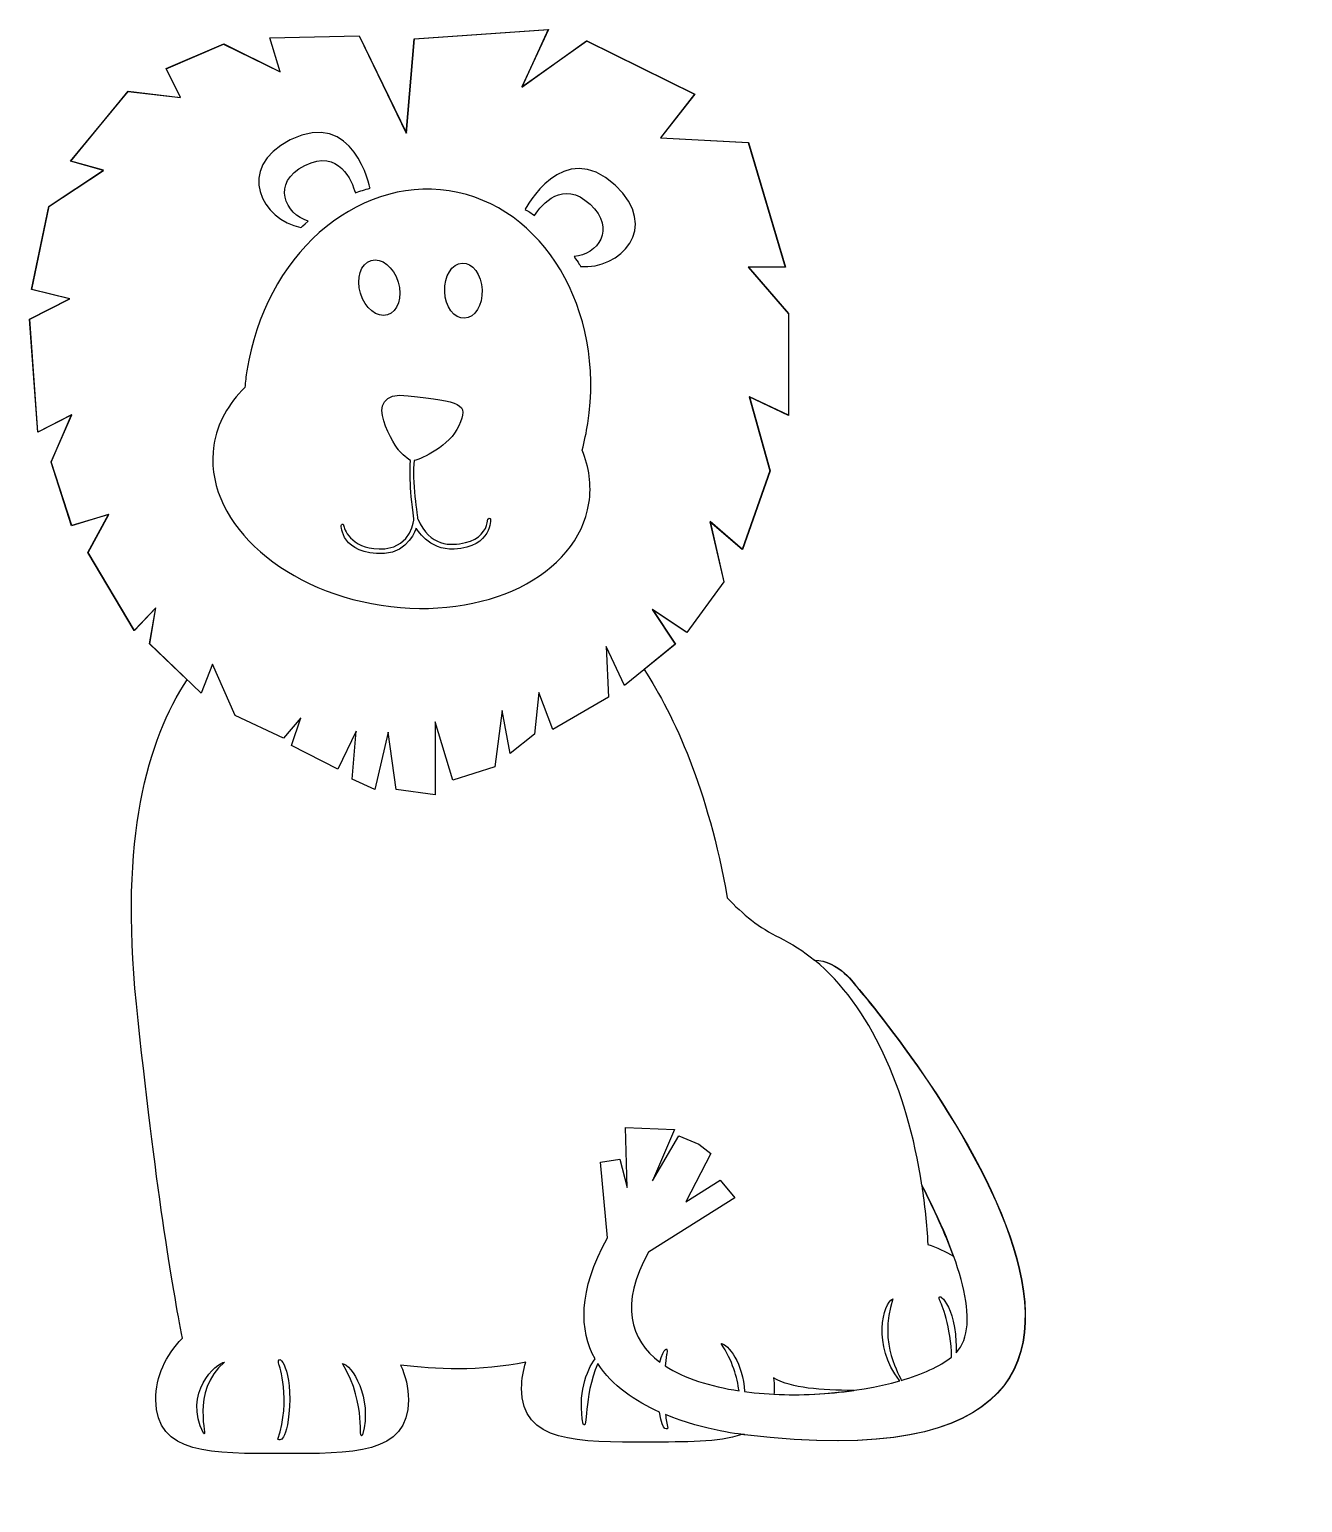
# Model space of a CAD drawing. Header units: centimetres. Extents: x -12.8 to 20.2, y -19.5 to 18.7.
import ezdxf

# ---------------------------------------------------------------- set-up
doc = ezdxf.new("R2010")
doc.units = ezdxf.units.CM
doc.header["$MEASUREMENT"] = 0
doc.layers.add('Layer 1', color=7, linetype='Continuous')

msp = doc.modelspace()

# ---------------------------------------------------------------- linework, layer by layer
at = {"layer": 'Layer 1', "color": 40}
for points, knots in [([(8.65512, -6.12018), (8.65512, -6.12018), (8.1835, -5.43266), (7.57205, -5.44404), (7.57205, -5.44404), (7.28723, -5.2083), (6.98441, -5.01078), (6.6644, -4.85627), (6.6644, -4.85627), (6.15309, -4.60902), (5.70383, -4.24813), (5.31092, -3.82228), (5.31092, -3.82228), (4.8102, -0.99137), (3.94183, 0.89193), (3.1547, 2.0979), (3.1547, 2.0979), (3.1547, 2.0979), (3.96102, 2.75751), (3.96102, 2.75751), (3.96102, 2.75751), (3.96102, 2.75751), (3.36147, 3.65696), (3.36147, 3.65696), (3.36147, 3.65696), (3.36147, 3.65696), (4.26079, 3.05728), (4.26079, 3.05728), (4.26079, 3.05728), (4.26079, 3.05728), (5.22043, 4.37662), (5.22043, 4.37662), (5.22043, 4.37662), (5.22043, 4.37662), (4.86033, 5.93568), (4.86033, 5.93568), (4.86033, 5.93568), (4.86033, 5.93568), (5.70012, 5.21615), (5.70012, 5.21615), (5.70012, 5.21615), (5.70012, 5.21615), (6.41952, 7.25503), (6.41952, 7.25503), (6.41952, 7.25503), (6.41952, 7.25503), (5.8799, 9.17379), (5.8799, 9.17379), (5.8799, 9.17379), (5.8799, 9.17379), (6.89921, 8.6941), (6.89921, 8.6941), (6.89921, 8.6941), (6.89921, 8.6941), (6.89921, 11.33253), (6.89921, 11.33253), (6.89921, 11.33253), (6.89921, 11.33253), (5.85609, 12.53916), (5.85609, 12.53916), (5.85609, 12.53916), (5.85609, 12.53916), (6.81573, 12.53917), (6.81573, 12.53917), (6.81573, 12.53917), (6.81573, 12.53917), (5.85609, 15.7778), (5.85609, 15.7778), (5.85609, 15.7778), (5.85609, 15.7778), (3.57697, 15.89766), (3.57697, 15.89766), (3.57697, 15.89766), (3.57697, 15.89766), (4.46055, 17.0277), (4.46055, 17.0277), (4.46055, 17.0277), (4.46055, 17.0277), (1.65782, 18.41663), (1.65782, 18.41663), (1.65782, 18.41663), (1.65782, 18.41663), (-0.02136, 17.21714), (-0.02136, 17.21714), (-0.02136, 17.21714), (-0.02136, 17.21714), (0.66298, 18.7082), (0.66298, 18.7082), (0.66298, 18.7082), (0.66298, 18.7082), (-2.81497, 18.46836), (-2.81497, 18.46836), (-2.81497, 18.46836), (-2.81497, 18.46836), (-3.01989, 16.01766), (-3.01989, 16.01766), (-3.01989, 16.01766), (-3.01989, 16.01766), (-4.24266, 18.54443), (-4.24266, 18.54443), (-4.24266, 18.54443), (-4.24266, 18.54443), (-6.56134, 18.49125), (-6.56134, 18.49125), (-6.56134, 18.49125), (-6.56134, 18.49125), (-6.29464, 17.61151), (-6.29464, 17.61151), (-6.29464, 17.61151), (-6.29464, 17.61151), (-7.76056, 18.33118), (-7.76056, 18.33118), (-7.76056, 18.33118), (-7.76056, 18.33118), (-9.25294, 17.69155), (-9.25294, 17.69155), (-9.25294, 17.69155), (-9.25294, 17.69155), (-8.88001, 16.94516), (-8.88001, 16.94516), (-8.88001, 16.94516), (-8.88001, 16.94516), (-10.23917, 17.10523), (-10.23917, 17.10523), (-10.23917, 17.10523), (-10.23917, 17.10523), (-11.73168, 15.29297), (-11.73168, 15.29297), (-11.73168, 15.29297), (-11.73168, 15.29297), (-10.8788, 15.05299), (-10.8788, 15.05299), (-10.8788, 15.05299), (-10.8788, 15.05299), (-12.29141, 14.12033), (-12.29141, 14.12033), (-12.29141, 14.12033), (-12.29141, 14.12033), (-12.74451, 11.96146), (-12.74451, 11.96146), (-12.74451, 11.96146), (-12.74451, 11.96146), (-11.75841, 11.72162), (-11.75841, 11.72162), (-11.75841, 11.72162), (-11.75841, 11.72162), (-12.79783, 11.18848), (-12.79783, 11.18848), (-12.79783, 11.18848), (-12.79783, 11.18848), (-12.58458, 8.2569), (-12.58458, 8.2569), (-12.58458, 8.2569), (-12.58458, 8.2569), (-11.70524, 8.71), (-11.70524, 8.71), (-11.70524, 8.71), (-11.70524, 8.71), (-12.23811, 7.48392), (-12.23811, 7.48392), (-12.23811, 7.48392), (-12.23811, 7.48392), (-11.70524, 5.83146), (-11.70524, 5.83146), (-11.70524, 5.83146), (-11.70524, 5.83146), (-10.7456, 6.12475), (-10.7456, 6.12475), (-10.7456, 6.12475), (-10.7456, 6.12475), (-11.27874, 5.13852), (-11.27874, 5.13852), (-11.27874, 5.13852), (-11.27874, 5.13852), (-10.07925, 3.11287), (-10.07925, 3.11287), (-10.07925, 3.11287), (-10.07925, 3.11287), (-9.51979, 3.69919), (-9.51979, 3.69919), (-9.51979, 3.69919), (-9.51979, 3.69919), (-9.67973, 2.7664), (-9.67973, 2.7664), (-9.67973, 2.7664), (-9.67973, 2.7664), (-8.70448, 1.8303), (-8.70448, 1.8303), (-8.70448, 1.8303), (-9.73807, 0.29029), (-10.45959, -2.28053), (-10.02184, -6.57379), (-10.02184, -6.57379), (-9.54043, -11.29621), (-9.07529, -13.95408), (-8.83016, -15.25609), (-8.83016, -15.25609), (-9.26196, -15.69636), (-9.5198, -16.24881), (-9.5198, -16.84941), (-9.5198, -16.84941), (-9.5198, -18.28451), (-8.05202, -18.24879), (-6.24161, -18.24879), (-6.24161, -18.24879), (-4.4312, -18.24879), (-2.96342, -18.28464), (-2.96342, -16.84941), (-2.96342, -16.84941), (-2.96342, -16.53389), (-3.03446, -16.23174), (-3.1645, -15.95194), (-3.1645, -15.95194), (-2.27576, -16.06822), (-1.10419, -16.11863), (0.08789, -15.87296), (0.08789, -15.87296), (0.0146, -16.08873), (-0.02509, -16.31534), (-0.02509, -16.54963), (-0.02509, -16.54963), (-0.02509, -17.98473), (1.44282, -17.94875), (3.2531, -17.94875), (3.2531, -17.94875), (4.2187, -17.94875), (5.0864, -17.95894), (5.68634, -17.75071), (5.68634, -17.75071), (5.73516, -17.75666), (5.76188, -17.75891), (5.76188, -17.75891), (5.76188, -17.75891), (20.23406, -19.51826), (8.6551, -6.12015), (8.6551, -6.12015), (8.6551, -6.12015), (8.6551, -6.12015), (8.65512, -6.12018), (8.65512, -6.12018)], [0, 0, 0, 0, 0.01639344, 0.01639344, 0.01639344, 0.01639344, 0.03278689, 0.03278689, 0.03278689, 0.03278689, 0.04918033, 0.04918033, 0.04918033, 0.04918033, 0.06557377, 0.06557377, 0.06557377, 0.06557377, 0.08196721, 0.08196721, 0.08196721, 0.08196721, 0.09836066, 0.09836066, 0.09836066, 0.09836066, 0.1147541, 0.1147541, 0.1147541, 0.1147541, 0.13114754, 0.13114754, 0.13114754, 0.13114754, 0.14754098, 0.14754098, 0.14754098, 0.14754098, 0.16393443, 0.16393443, 0.16393443, 0.16393443, 0.18032787, 0.18032787, 0.18032787, 0.18032787, 0.19672131, 0.19672131, 0.19672131, 0.19672131, 0.21311475, 0.21311475, 0.21311475, 0.21311475, 0.2295082, 0.2295082, 0.2295082, 0.2295082, 0.24590164, 0.24590164, 0.24590164, 0.24590164, 0.26229508, 0.26229508, 0.26229508, 0.26229508, 0.27868852, 0.27868852, 0.27868852, 0.27868852, 0.29508197, 0.29508197, 0.29508197, 0.29508197, 0.31147541, 0.31147541, 0.31147541, 0.31147541, 0.32786885, 0.32786885, 0.32786885, 0.32786885, 0.3442623, 0.3442623, 0.3442623, 0.3442623, 0.36065574, 0.36065574, 0.36065574, 0.36065574, 0.37704918, 0.37704918, 0.37704918, 0.37704918, 0.39344262, 0.39344262, 0.39344262, 0.39344262, 0.40983607, 0.40983607, 0.40983607, 0.40983607, 0.42622951, 0.42622951, 0.42622951, 0.42622951, 0.44262295, 0.44262295, 0.44262295, 0.44262295, 0.45901639, 0.45901639, 0.45901639, 0.45901639, 0.47540984, 0.47540984, 0.47540984, 0.47540984, 0.49180328, 0.49180328, 0.49180328, 0.49180328, 0.50819672, 0.50819672, 0.50819672, 0.50819672, 0.52459016, 0.52459016, 0.52459016, 0.52459016, 0.54098361, 0.54098361, 0.54098361, 0.54098361, 0.55737705, 0.55737705, 0.55737705, 0.55737705, 0.57377049, 0.57377049, 0.57377049, 0.57377049, 0.59016393, 0.59016393, 0.59016393, 0.59016393, 0.60655738, 0.60655738, 0.60655738, 0.60655738, 0.62295082, 0.62295082, 0.62295082, 0.62295082, 0.63934426, 0.63934426, 0.63934426, 0.63934426, 0.6557377, 0.6557377, 0.6557377, 0.6557377, 0.67213115, 0.67213115, 0.67213115, 0.67213115, 0.68852459, 0.68852459, 0.68852459, 0.68852459, 0.70491803, 0.70491803, 0.70491803, 0.70491803, 0.72131148, 0.72131148, 0.72131148, 0.72131148, 0.73770492, 0.73770492, 0.73770492, 0.73770492, 0.75409836, 0.75409836, 0.75409836, 0.75409836, 0.7704918, 0.7704918, 0.7704918, 0.7704918, 0.78688525, 0.78688525, 0.78688525, 0.78688525, 0.80327869, 0.80327869, 0.80327869, 0.80327869, 0.81967213, 0.81967213, 0.81967213, 0.81967213, 0.83606557, 0.83606557, 0.83606557, 0.83606557, 0.85245902, 0.85245902, 0.85245902, 0.85245902, 0.86885246, 0.86885246, 0.86885246, 0.86885246, 0.8852459, 0.8852459, 0.8852459, 0.8852459, 0.90163934, 0.90163934, 0.90163934, 0.90163934, 0.91803279, 0.91803279, 0.91803279, 0.91803279, 0.93442623, 0.93442623, 0.93442623, 0.93442623, 0.95081967, 0.95081967, 0.95081967, 0.95081967, 0.96721311, 0.96721311, 0.96721311, 0.96721311, 1, 1, 1, 1]), ([(10.51778, -12.82035), (10.48788, -12.29581), (10.43444, -11.78212), (10.35797, -11.28391), (10.35797, -11.28391), (10.68341, -11.91468), (10.97022, -12.54134), (11.17937, -13.12157), (11.17937, -13.12157), (10.97564, -13.00171), (10.75366, -12.90038), (10.51778, -12.82034), (10.51778, -12.82034), (10.51778, -12.82034), (10.51778, -12.82035), (10.51778, -12.82035)], [0, 0, 0, 0, 0.2, 0.2, 0.2, 0.2, 0.4, 0.4, 0.4, 0.4, 0.6, 0.6, 0.6, 0.6, 1, 1, 1, 1]), ([(6.52429, -16.7092), (6.52866, -16.658), (6.53157, -16.60535), (6.53157, -16.54979), (6.53157, -16.54979), (6.53157, -16.46049), (6.52588, -16.37239), (6.5149, -16.28534), (6.5149, -16.28534), (6.99155, -16.55892), (7.73423, -16.60205), (8.59836, -16.60853), (8.59836, -16.60853), (7.93333, -16.70418), (7.2179, -16.74201), (6.52429, -16.7092)], [0, 0, 0, 0, 0.2, 0.2, 0.2, 0.2, 0.4, 0.4, 0.4, 0.4, 0.6, 0.6, 0.6, 0.6, 1, 1, 1, 1])]:
    msp.add_open_spline(points, degree=3, knots=knots, dxfattribs=at)
at = {"layer": 'Layer 1', "color": 25}
for points, knots in [([(2.16753, 2.70077), (2.16753, 2.70077), (2.64722, 1.68146), (2.64722, 1.68146), (2.64722, 1.68146), (2.64722, 1.68146), (3.96656, 2.76083), (3.96656, 2.76083), (3.96656, 2.76083), (3.96656, 2.76083), (3.36688, 3.66015), (3.36688, 3.66015), (3.36688, 3.66015), (3.36688, 3.66015), (4.26633, 3.0606), (4.26633, 3.0606), (4.26633, 3.0606), (4.26633, 3.0606), (5.22571, 4.37981), (5.22571, 4.37981), (5.22571, 4.37981), (5.22571, 4.37981), (4.86588, 5.93874), (4.86588, 5.93874), (4.86588, 5.93874), (4.86588, 5.93874), (5.7054, 5.21921), (5.7054, 5.21921), (5.7054, 5.21921), (5.7054, 5.21921), (6.42493, 7.25809), (6.42493, 7.25809), (6.42493, 7.25809), (6.42493, 7.25809), (5.88531, 9.17685), (5.88531, 9.17685), (5.88531, 9.17685), (5.88531, 9.17685), (6.90462, 8.69716), (6.90462, 8.69716), (6.90462, 8.69716), (6.90462, 8.69716), (6.90462, 11.33559), (6.90462, 11.33559), (6.90462, 11.33559), (6.90462, 11.33559), (5.8615, 12.54222), (5.8615, 12.54222), (5.8615, 12.54222), (5.8615, 12.54222), (6.82116, 12.54221), (6.82116, 12.54221), (6.82116, 12.54221), (6.82116, 12.54221), (5.86152, 15.78084), (5.86152, 15.78084), (5.86152, 15.78084), (5.86152, 15.78084), (3.5824, 15.9007), (3.5824, 15.9007), (3.5824, 15.9007), (3.5824, 15.9007), (4.46611, 17.03074), (4.46611, 17.03074), (4.46611, 17.03074), (4.46611, 17.03074), (1.66338, 18.41967), (1.66338, 18.41967), (1.66338, 18.41967), (1.66338, 18.41967), (-0.0158, 17.22018), (-0.0158, 17.22018), (-0.0158, 17.22018), (-0.0158, 17.22018), (0.66841, 18.71124), (0.66841, 18.71124), (0.66841, 18.71124), (0.66841, 18.71124), (-2.80954, 18.4714), (-2.80954, 18.4714), (-2.80954, 18.4714), (-2.80954, 18.4714), (-3.01459, 16.0207), (-3.01459, 16.0207), (-3.01459, 16.0207), (-3.01459, 16.0207), (-4.2371, 18.54734), (-4.2371, 18.54734), (-4.2371, 18.54734), (-4.2371, 18.54734), (-6.55578, 18.49416), (-6.55578, 18.49416), (-6.55578, 18.49416), (-6.55578, 18.49416), (-6.28934, 17.61468), (-6.28934, 17.61468), (-6.28934, 17.61468), (-6.28934, 17.61468), (-7.755, 18.33421), (-7.755, 18.33421), (-7.755, 18.33421), (-7.755, 18.33421), (-9.24751, 17.69458), (-9.24751, 17.69458), (-9.24751, 17.69458), (-9.24751, 17.69458), (-8.87445, 16.94819), (-8.87445, 16.94819), (-8.87445, 16.94819), (-8.87445, 16.94819), (-10.23361, 17.10813), (-10.23361, 17.10813), (-10.23361, 17.10813), (-10.23361, 17.10813), (-11.72612, 15.29587), (-11.72612, 15.29587), (-11.72612, 15.29587), (-11.72612, 15.29587), (-10.87324, 15.05589), (-10.87324, 15.05589), (-10.87324, 15.05589), (-10.87324, 15.05589), (-12.28598, 14.12323), (-12.28598, 14.12323), (-12.28598, 14.12323), (-12.28598, 14.12323), (-12.73908, 11.96436), (-12.73908, 11.96436), (-12.73908, 11.96436), (-12.73908, 11.96436), (-11.75285, 11.72452), (-11.75285, 11.72452), (-11.75285, 11.72452), (-11.75285, 11.72452), (-12.79227, 11.19152), (-12.79227, 11.19152), (-12.79227, 11.19152), (-12.79227, 11.19152), (-12.57915, 8.2598), (-12.57915, 8.2598), (-12.57915, 8.2598), (-12.57915, 8.2598), (-11.69954, 8.7129), (-11.69954, 8.7129), (-11.69954, 8.7129), (-11.69954, 8.7129), (-12.23254, 7.48682), (-12.23254, 7.48682), (-12.23254, 7.48682), (-12.23254, 7.48682), (-11.69954, 5.83436), (-11.69954, 5.83436), (-11.69954, 5.83436), (-11.69954, 5.83436), (-10.74016, 6.12752), (-10.74016, 6.12752), (-10.74016, 6.12752), (-10.74016, 6.12752), (-11.27316, 5.14129), (-11.27316, 5.14129), (-11.27316, 5.14129), (-11.27316, 5.14129), (-10.07394, 3.11577), (-10.07394, 3.11577), (-10.07394, 3.11577), (-10.07394, 3.11577), (-9.51435, 3.70209), (-9.51435, 3.70209), (-9.51435, 3.70209), (-9.51435, 3.70209), (-9.67416, 2.76917), (-9.67416, 2.76917), (-9.67416, 2.76917), (-9.67416, 2.76917), (-8.34159, 1.49004), (-8.34159, 1.49004), (-8.34159, 1.49004), (-8.34159, 1.49004), (-8.04843, 2.2363), (-8.04843, 2.2363), (-8.04843, 2.2363), (-8.04843, 2.2363), (-7.46198, 0.90373), (-7.46198, 0.90373), (-7.46198, 0.90373), (-7.46198, 0.90373), (-6.20931, 0.31728), (-6.20931, 0.31728), (-6.20931, 0.31728), (-6.20931, 0.31728), (-5.75621, 0.85015), (-5.75621, 0.85015), (-5.75621, 0.85015), (-5.75621, 0.85015), (-5.99605, 0.13075), (-5.99605, 0.13075), (-5.99605, 0.13075), (-5.99605, 0.13075), (-4.79683, -0.48229), (-4.79683, -0.48229), (-4.79683, -0.48229), (-4.79683, -0.48229), (-4.31701, 0.50381), (-4.31701, 0.50381), (-4.31701, 0.50381), (-4.31701, 0.50381), (-4.42377, -0.74873), (-4.42377, -0.74873), (-4.42377, -0.74873), (-4.42377, -0.74873), (-3.83732, -1.0153), (-3.83732, -1.0153), (-3.83732, -1.0153), (-3.83732, -1.0153), (-3.49085, 0.47721), (-3.49085, 0.47721), (-3.49085, 0.47721), (-3.49085, 0.47721), (-3.27786, -1.0153), (-3.27786, -1.0153), (-3.27786, -1.0153), (-3.27786, -1.0153), (-2.26503, -1.14852), (-2.26503, -1.14852), (-2.26503, -1.14852), (-2.26503, -1.14852), (-2.26503, 0.74365), (-2.26503, 0.74365), (-2.26503, 0.74365), (-2.26503, 0.74365), (-1.81193, -0.77546), (-1.81193, -0.77546), (-1.81193, -0.77546), (-1.81193, -0.77546), (-0.71907, -0.42886), (-0.71907, -0.42886), (-0.71907, -0.42886), (-0.71907, -0.42886), (-0.53254, 1.03693), (-0.53254, 1.03693), (-0.53254, 1.03693), (-0.53254, 1.03693), (-0.31955, -0.08252), (-0.31955, -0.08252), (-0.31955, -0.08252), (-0.31955, -0.08252), (0.30844, 0.42204), (0.30844, 0.42204), (0.30844, 0.42204), (0.30844, 0.42204), (0.42168, 1.50154), (0.42168, 1.50154), (0.42168, 1.50154), (0.42168, 1.50154), (0.78151, 0.54216), (0.78151, 0.54216), (0.78151, 0.54216), (0.78151, 0.54216), (2.22733, 1.38168), (2.22733, 1.38168), (2.22733, 1.38168), (2.22733, 1.38168), (2.16753, 2.70076), (2.16753, 2.70076), (2.16753, 2.70076), (2.16753, 2.70076), (2.16753, 2.70077), (2.16753, 2.70077)], [0, 0, 0, 0, 0.01470588, 0.01470588, 0.01470588, 0.01470588, 0.02941176, 0.02941176, 0.02941176, 0.02941176, 0.04411765, 0.04411765, 0.04411765, 0.04411765, 0.05882353, 0.05882353, 0.05882353, 0.05882353, 0.07352941, 0.07352941, 0.07352941, 0.07352941, 0.08823529, 0.08823529, 0.08823529, 0.08823529, 0.10294118, 0.10294118, 0.10294118, 0.10294118, 0.11764706, 0.11764706, 0.11764706, 0.11764706, 0.13235294, 0.13235294, 0.13235294, 0.13235294, 0.14705882, 0.14705882, 0.14705882, 0.14705882, 0.16176471, 0.16176471, 0.16176471, 0.16176471, 0.17647059, 0.17647059, 0.17647059, 0.17647059, 0.19117647, 0.19117647, 0.19117647, 0.19117647, 0.20588235, 0.20588235, 0.20588235, 0.20588235, 0.22058824, 0.22058824, 0.22058824, 0.22058824, 0.23529412, 0.23529412, 0.23529412, 0.23529412, 0.25, 0.25, 0.25, 0.25, 0.26470588, 0.26470588, 0.26470588, 0.26470588, 0.27941176, 0.27941176, 0.27941176, 0.27941176, 0.29411765, 0.29411765, 0.29411765, 0.29411765, 0.30882353, 0.30882353, 0.30882353, 0.30882353, 0.32352941, 0.32352941, 0.32352941, 0.32352941, 0.33823529, 0.33823529, 0.33823529, 0.33823529, 0.35294118, 0.35294118, 0.35294118, 0.35294118, 0.36764706, 0.36764706, 0.36764706, 0.36764706, 0.38235294, 0.38235294, 0.38235294, 0.38235294, 0.39705882, 0.39705882, 0.39705882, 0.39705882, 0.41176471, 0.41176471, 0.41176471, 0.41176471, 0.42647059, 0.42647059, 0.42647059, 0.42647059, 0.44117647, 0.44117647, 0.44117647, 0.44117647, 0.45588235, 0.45588235, 0.45588235, 0.45588235, 0.47058824, 0.47058824, 0.47058824, 0.47058824, 0.48529412, 0.48529412, 0.48529412, 0.48529412, 0.5, 0.5, 0.5, 0.5, 0.51470588, 0.51470588, 0.51470588, 0.51470588, 0.52941176, 0.52941176, 0.52941176, 0.52941176, 0.54411765, 0.54411765, 0.54411765, 0.54411765, 0.55882353, 0.55882353, 0.55882353, 0.55882353, 0.57352941, 0.57352941, 0.57352941, 0.57352941, 0.58823529, 0.58823529, 0.58823529, 0.58823529, 0.60294118, 0.60294118, 0.60294118, 0.60294118, 0.61764706, 0.61764706, 0.61764706, 0.61764706, 0.63235294, 0.63235294, 0.63235294, 0.63235294, 0.64705882, 0.64705882, 0.64705882, 0.64705882, 0.66176471, 0.66176471, 0.66176471, 0.66176471, 0.67647059, 0.67647059, 0.67647059, 0.67647059, 0.69117647, 0.69117647, 0.69117647, 0.69117647, 0.70588235, 0.70588235, 0.70588235, 0.70588235, 0.72058824, 0.72058824, 0.72058824, 0.72058824, 0.73529412, 0.73529412, 0.73529412, 0.73529412, 0.75, 0.75, 0.75, 0.75, 0.76470588, 0.76470588, 0.76470588, 0.76470588, 0.77941176, 0.77941176, 0.77941176, 0.77941176, 0.79411765, 0.79411765, 0.79411765, 0.79411765, 0.80882353, 0.80882353, 0.80882353, 0.80882353, 0.82352941, 0.82352941, 0.82352941, 0.82352941, 0.83823529, 0.83823529, 0.83823529, 0.83823529, 0.85294118, 0.85294118, 0.85294118, 0.85294118, 0.86764706, 0.86764706, 0.86764706, 0.86764706, 0.88235294, 0.88235294, 0.88235294, 0.88235294, 0.89705882, 0.89705882, 0.89705882, 0.89705882, 0.91176471, 0.91176471, 0.91176471, 0.91176471, 0.92647059, 0.92647059, 0.92647059, 0.92647059, 0.94117647, 0.94117647, 0.94117647, 0.94117647, 0.95588235, 0.95588235, 0.95588235, 0.95588235, 0.97058824, 0.97058824, 0.97058824, 0.97058824, 1, 1, 1, 1]), ([(-6.02794, 15.8454), (-4.37575, 16.67831), (-3.95903, 14.58903), (-3.95903, 14.58903), (-3.95903, 14.58903), (-4.08854, 14.55926), (-4.21607, 14.51759), (-4.34056, 14.46917), (-4.34056, 14.46917), (-4.428, 14.76987), (-4.76284, 15.62897), (-5.65091, 15.18116), (-5.65091, 15.18116), (-6.5493, 14.72833), (-6.15547, 13.91367), (-5.56294, 13.73508), (-5.56294, 13.73508), (-5.68359, 13.63758), (-5.75476, 13.5717), (-5.75476, 13.5717), (-5.75476, 13.5717), (-6.74483, 13.75611), (-7.48738, 15.10959), (-6.02794, 15.8454)], [0, 0, 0, 0, 0.14285714, 0.14285714, 0.14285714, 0.14285714, 0.28571429, 0.28571429, 0.28571429, 0.28571429, 0.42857143, 0.42857143, 0.42857143, 0.42857143, 0.57142857, 0.57142857, 0.57142857, 0.57142857, 0.71428571, 0.71428571, 0.71428571, 0.71428571, 1, 1, 1, 1]), ([(2.40182, 14.67091), (3.59866, 13.55794), (2.50898, 12.46468), (1.50673, 12.56324), (1.50673, 12.56324), (1.50673, 12.56324), (1.44667, 12.66391), (1.33832, 12.81592), (1.33832, 12.81592), (1.92847, 12.8736), (2.45579, 13.51945), (1.74922, 14.17641), (1.74922, 14.17641), (1.04424, 14.83205), (0.49589, 14.16688), (0.30936, 13.88365), (0.30936, 13.88365), (0.23025, 13.93987), (0.14929, 13.99332), (0.06515, 14.04015), (0.06515, 14.04015), (0.06528, 14.04015), (1.04689, 15.93086), (2.40182, 14.67092), (2.40182, 14.67092), (2.40182, 14.67092), (2.40182, 14.67091), (2.40182, 14.67091)], [0, 0, 0, 0, 0.125, 0.125, 0.125, 0.125, 0.25, 0.25, 0.25, 0.25, 0.375, 0.375, 0.375, 0.375, 0.5, 0.5, 0.5, 0.5, 0.625, 0.625, 0.625, 0.625, 0.75, 0.75, 0.75, 0.75, 1, 1, 1, 1]), ([(1.72065, 6.41882), (1.43053, 4.53935), (-0.98339, 3.35243), (-3.67076, 3.76756), (-3.67076, 3.76756), (-6.35813, 4.18269), (-8.30163, 6.04271), (-8.01125, 7.92205), (-8.01125, 7.92205), (-7.92288, 8.49421), (-7.63753, 9.00195), (-7.20784, 9.41999), (-7.20784, 9.41999), (-7.19514, 9.56366), (-7.17781, 9.70799), (-7.15545, 9.85325), (-7.15545, 9.85325), (-6.69891, 12.80931), (-4.34822, 14.89965), (-1.90506, 14.52222), (-1.90506, 14.52222), (0.5381, 14.14492), (2.14836, 11.4426), (1.69182, 8.48668), (1.69182, 8.48668), (1.65531, 8.24988), (1.60636, 8.01863), (1.5463, 7.79387), (1.5463, 7.79387), (1.72714, 7.35149), (1.79289, 6.88569), (1.72066, 6.41883), (1.72066, 6.41883), (1.72066, 6.41883), (1.72065, 6.41882), (1.72065, 6.41882)], [0, 0, 0, 0, 0.1, 0.1, 0.1, 0.1, 0.2, 0.2, 0.2, 0.2, 0.3, 0.3, 0.3, 0.3, 0.4, 0.4, 0.4, 0.4, 0.5, 0.5, 0.5, 0.5, 0.6, 0.6, 0.6, 0.6, 0.7, 0.7, 0.7, 0.7, 0.8, 0.8, 0.8, 0.8, 1, 1, 1, 1]), ([(-3.50791, 11.30528), (-3.2379, 11.38677), (-3.11381, 11.76804), (-3.23102, 12.15697), (-3.23102, 12.15697), (-3.3481, 12.54683), (-3.66189, 12.7962), (-3.93137, 12.71537), (-3.93137, 12.71537), (-4.20138, 12.63414), (-4.32573, 12.25314), (-4.20865, 11.86341), (-4.20865, 11.86341), (-4.09184, 11.47487), (-3.77778, 11.22471), (-3.5079, 11.30527), (-3.5079, 11.30527), (-3.5079, 11.30527), (-3.50791, 11.30528), (-3.50791, 11.30528)], [0, 0, 0, 0, 0.16666667, 0.16666667, 0.16666667, 0.16666667, 0.33333333, 0.33333333, 0.33333333, 0.33333333, 0.5, 0.5, 0.5, 0.5, 0.66666667, 0.66666667, 0.66666667, 0.66666667, 1, 1, 1, 1]), ([(-1.50568, 11.21479), (-1.23805, 11.22656), (-1.0338, 11.55637), (-1.05007, 11.95258), (-1.05007, 11.95258), (-1.06687, 12.34879), (-1.29759, 12.661), (-1.56627, 12.64976), (-1.56627, 12.64976), (-1.83443, 12.63878), (-2.03842, 12.30779), (-2.02188, 11.91197), (-2.02188, 11.91197), (-2.00534, 11.51589), (-1.7741, 11.20315), (-1.50568, 11.21479)], [0, 0, 0, 0, 0.2, 0.2, 0.2, 0.2, 0.4, 0.4, 0.4, 0.4, 0.6, 0.6, 0.6, 0.6, 1, 1, 1, 1]), ([(-0.9228, 5.90844), (-0.94264, 5.72178), (-1.11304, 5.48458), (-1.48239, 5.39541), (-1.48239, 5.39541), (-1.86881, 5.30201), (-2.40182, 5.28217), (-2.7217, 6.00845), (-2.7217, 6.00845), (-2.7217, 6.00845), (-2.88217, 7.04668), (-2.81483, 7.52107), (-2.81483, 7.52107), (-2.61282, 7.57941), (-1.89368, 7.89387), (-1.65199, 8.42555), (-1.65199, 8.42555), (-1.38304, 9.01742), (-1.59828, 9.04415), (-2.96988, 9.20554), (-2.96988, 9.20554), (-4.34174, 9.36694), (-3.21211, 7.7801), (-3.21211, 7.7801), (-3.21211, 7.7801), (-3.21211, 7.7801), (-3.01605, 7.58418), (-2.90837, 7.52689), (-2.90837, 7.52689), (-2.92226, 7.35729), (-2.94277, 6.86239), (-2.82172, 6.00845), (-2.82172, 6.00845), (-2.82172, 6.00845), (-2.88165, 5.28217), (-3.57459, 5.23547), (-3.57459, 5.23547), (-4.39996, 5.18004), (-4.62062, 5.7018), (-4.64073, 5.82192), (-4.64073, 5.82192), (-4.66057, 5.94191), (-4.70569, 5.83687), (-4.70569, 5.83687), (-4.70569, 5.83687), (-4.70569, 5.83687), (-4.72368, 5.07646), (-3.58783, 5.10887), (-3.58783, 5.10887), (-2.96434, 5.12686), (-2.76167, 5.76874), (-2.76167, 5.76874), (-2.76167, 5.76874), (-2.76167, 5.76874), (-2.43359, 5.18573), (-1.77874, 5.22542), (-1.77874, 5.22542), (-0.77346, 5.28627), (-0.83272, 6.00673), (-0.83272, 6.00673), (-0.83272, 6.00673), (-0.83272, 6.00673), (-0.90283, 6.0951), (-0.92281, 5.90844), (-0.92281, 5.90844), (-0.92281, 5.90844), (-0.9228, 5.90844), (-0.9228, 5.90844)], [0, 0, 0, 0, 0.05555556, 0.05555556, 0.05555556, 0.05555556, 0.11111111, 0.11111111, 0.11111111, 0.11111111, 0.16666667, 0.16666667, 0.16666667, 0.16666667, 0.22222222, 0.22222222, 0.22222222, 0.22222222, 0.27777778, 0.27777778, 0.27777778, 0.27777778, 0.33333333, 0.33333333, 0.33333333, 0.33333333, 0.38888889, 0.38888889, 0.38888889, 0.38888889, 0.44444444, 0.44444444, 0.44444444, 0.44444444, 0.5, 0.5, 0.5, 0.5, 0.55555556, 0.55555556, 0.55555556, 0.55555556, 0.61111111, 0.61111111, 0.61111111, 0.61111111, 0.66666667, 0.66666667, 0.66666667, 0.66666667, 0.72222222, 0.72222222, 0.72222222, 0.72222222, 0.77777778, 0.77777778, 0.77777778, 0.77777778, 0.83333333, 0.83333333, 0.83333333, 0.83333333, 0.88888889, 0.88888889, 0.88888889, 0.88888889, 1, 1, 1, 1]), ([(8.66186, -6.11846), (8.66186, -6.11846), (8.19024, -5.43081), (7.57879, -5.44218), (7.57879, -5.44218), (9.00198, -6.61958), (9.97684, -8.75357), (10.36472, -11.28193), (10.36472, -11.28193), (11.30875, -13.11245), (11.93185, -14.90857), (11.25398, -15.62983), (11.25398, -15.62983), (11.25398, -15.54649), (11.2516, -15.45507), (11.24631, -15.34778), (11.24631, -15.34778), (11.19141, -14.24553), (10.67441, -13.98491), (10.84547, -14.30678), (10.84547, -14.30678), (10.84547, -14.30678), (11.13479, -14.98332), (11.1291, -15.7436), (11.1291, -15.7436), (10.82986, -15.98331), (10.37292, -16.18916), (9.82378, -16.3491), (9.82378, -16.3491), (9.81664, -16.23308), (9.21577, -15.45084), (9.60709, -14.23018), (9.60709, -14.23018), (9.35018, -14.35109), (9.07263, -15.42742), (9.77814, -16.35426), (9.77814, -16.35426), (9.78277, -16.35638), (9.78647, -16.35757), (9.79044, -16.35915), (9.79044, -16.35915), (8.64096, -16.68763), (7.10002, -16.81648), (5.75898, -16.63868), (5.75898, -16.63868), (5.7304, -15.91108), (5.32348, -15.3995), (5.15269, -15.39104), (5.15269, -15.39104), (5.45286, -15.83991), (5.56914, -16.27911), (5.61611, -16.61871), (5.61611, -16.61871), (4.8729, -16.50679), (4.20019, -16.29684), (3.70066, -15.97088), (3.70066, -15.97088), (3.71997, -15.77972), (3.74022, -15.65947), (3.74022, -15.65947), (3.74022, -15.65947), (3.79221, -15.43696), (3.65185, -15.50389), (3.56559, -15.87656), (3.56559, -15.87656), (2.78004, -15.29064), (2.51453, -14.36989), (3.26899, -13.0229), (3.26899, -13.0229), (3.26899, -13.0229), (5.50803, -11.60897), (5.50803, -11.60897), (5.50803, -11.60897), (5.50803, -11.60897), (5.13007, -11.15177), (5.13007, -11.15177), (5.13007, -11.15177), (5.13007, -11.15177), (4.23313, -11.71031), (4.23313, -11.71031), (4.23313, -11.71031), (4.23313, -11.71031), (4.8852, -10.45883), (4.8852, -10.45883), (4.8852, -10.45883), (4.8852, -10.45883), (4.57286, -10.21727), (4.57286, -10.21727), (4.57286, -10.21727), (4.57286, -10.21727), (4.05163, -10.00018), (4.05163, -10.00018), (4.05163, -10.00018), (4.05163, -10.00018), (3.37258, -11.1699), (3.37258, -11.1699), (3.37258, -11.1699), (3.37258, -11.1699), (3.94262, -9.84024), (3.94262, -9.84024), (3.94262, -9.84024), (3.94262, -9.84024), (2.67368, -9.78666), (2.67368, -9.78666), (2.67368, -9.78666), (2.67368, -9.78666), (2.71072, -11.34215), (2.71072, -11.34215), (2.71072, -11.34215), (2.71072, -11.34215), (2.52287, -10.60502), (2.52287, -10.60502), (2.52287, -10.60502), (2.52287, -10.60502), (2.02413, -10.68135), (2.02413, -10.68135), (2.02413, -10.68135), (2.02413, -10.68135), (2.19942, -12.65276), (2.19942, -12.65276), (2.19942, -12.65276), (1.43821, -14.0364), (1.4701, -15.05015), (1.88245, -15.79164), (1.88245, -15.79164), (1.65927, -16.07818), (1.41639, -16.72311), (1.5754, -17.48484), (1.5754, -17.48484), (1.7028, -17.64954), (1.56654, -16.80592), (1.95323, -15.9103), (1.95323, -15.9103), (2.32259, -16.49146), (2.9302, -16.89442), (3.55383, -17.17197), (3.55383, -17.17197), (3.63678, -17.7436), (3.77039, -17.5912), (3.77039, -17.5912), (3.77039, -17.5912), (3.74314, -17.47492), (3.72263, -17.35638), (3.70715, -17.23758), (3.70715, -17.23758), (4.7422, -17.66409), (5.76905, -17.75775), (5.76905, -17.75775), (5.76905, -17.75775), (20.24083, -19.51644), (8.66187, -6.11846), (8.66187, -6.11846), (8.66187, -6.11846), (8.66187, -6.11846), (8.66186, -6.11846), (8.66186, -6.11846)], [0, 0, 0, 0, 0.025, 0.025, 0.025, 0.025, 0.05, 0.05, 0.05, 0.05, 0.075, 0.075, 0.075, 0.075, 0.1, 0.1, 0.1, 0.1, 0.125, 0.125, 0.125, 0.125, 0.15, 0.15, 0.15, 0.15, 0.175, 0.175, 0.175, 0.175, 0.2, 0.2, 0.2, 0.2, 0.225, 0.225, 0.225, 0.225, 0.25, 0.25, 0.25, 0.25, 0.275, 0.275, 0.275, 0.275, 0.3, 0.3, 0.3, 0.3, 0.325, 0.325, 0.325, 0.325, 0.35, 0.35, 0.35, 0.35, 0.375, 0.375, 0.375, 0.375, 0.4, 0.4, 0.4, 0.4, 0.425, 0.425, 0.425, 0.425, 0.45, 0.45, 0.45, 0.45, 0.475, 0.475, 0.475, 0.475, 0.5, 0.5, 0.5, 0.5, 0.525, 0.525, 0.525, 0.525, 0.55, 0.55, 0.55, 0.55, 0.575, 0.575, 0.575, 0.575, 0.6, 0.6, 0.6, 0.6, 0.625, 0.625, 0.625, 0.625, 0.65, 0.65, 0.65, 0.65, 0.675, 0.675, 0.675, 0.675, 0.7, 0.7, 0.7, 0.7, 0.725, 0.725, 0.725, 0.725, 0.75, 0.75, 0.75, 0.75, 0.775, 0.775, 0.775, 0.775, 0.8, 0.8, 0.8, 0.8, 0.825, 0.825, 0.825, 0.825, 0.85, 0.85, 0.85, 0.85, 0.875, 0.875, 0.875, 0.875, 0.9, 0.9, 0.9, 0.9, 0.925, 0.925, 0.925, 0.925, 0.95, 0.95, 0.95, 0.95, 1, 1, 1, 1]), ([(-6.32295, -15.939), (-6.32295, -15.939), (-6.00294, -16.84361), (-6.35311, -17.87086), (-6.35311, -17.87086), (-6.35311, -17.87086), (-6.11948, -18.08676), (-6.05201, -17.02935), (-6.05201, -17.02935), (-5.98203, -15.93106), (-6.40298, -15.59584), (-6.32294, -15.939), (-6.32294, -15.939), (-6.32294, -15.939), (-6.32295, -15.939), (-6.32295, -15.939)], [0, 0, 0, 0, 0.2, 0.2, 0.2, 0.2, 0.4, 0.4, 0.4, 0.4, 0.6, 0.6, 0.6, 0.6, 1, 1, 1, 1]), ([(-8.28007, -17.71858), (-8.14249, -17.90273), (-8.64149, -16.62453), (-7.73556, -15.87496), (-7.73556, -15.87496), (-7.95014, -15.88541), (-8.81294, -16.68406), (-8.28007, -17.71858)], [0, 0, 0, 0, 0.33333333, 0.33333333, 0.33333333, 0.33333333, 1, 1, 1, 1]), ([(-4.67142, -15.91201), (-4.01525, -17.02207), (-4.29862, -17.94626), (-4.15773, -17.76449), (-4.15773, -17.76449), (-3.87542, -16.79135), (-4.45711, -15.92616), (-4.67142, -15.91201)], [0, 0, 0, 0, 0.33333333, 0.33333333, 0.33333333, 0.33333333, 1, 1, 1, 1])]:
    msp.add_open_spline(points, degree=3, knots=knots, dxfattribs=at)

doc.saveas('drawing.dxf')
